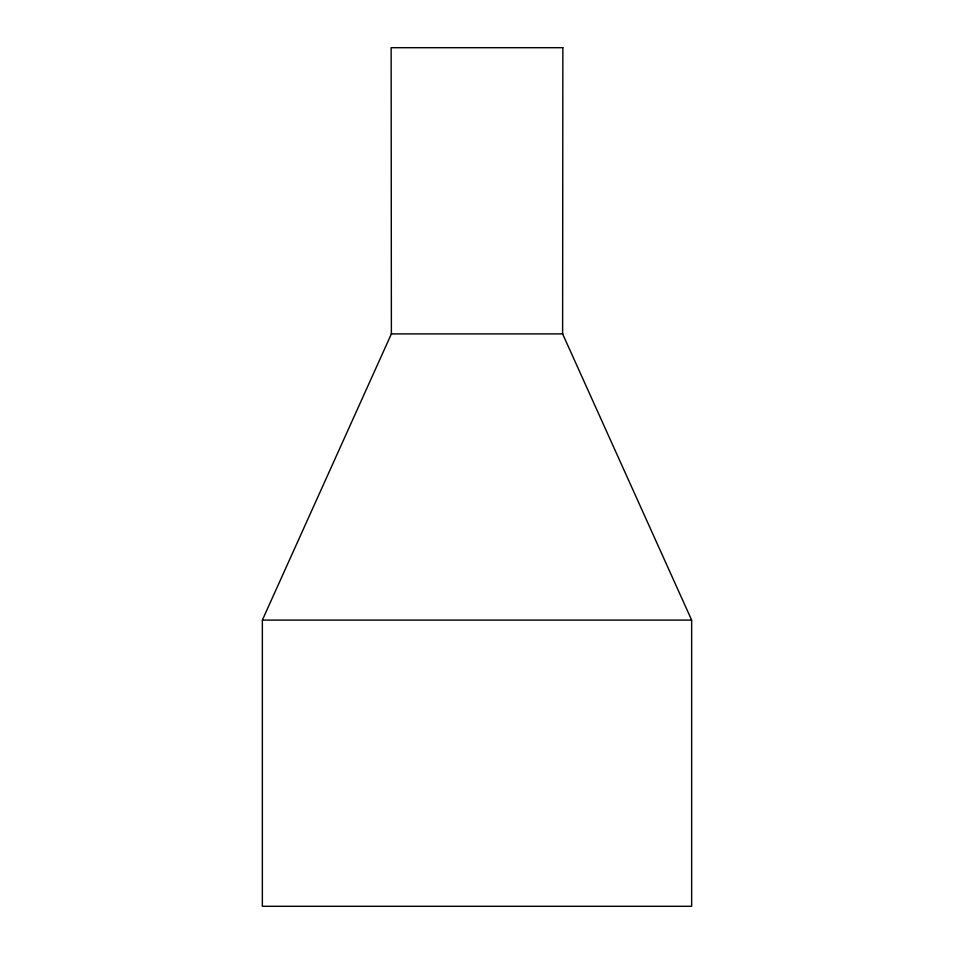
<?xml version="1.0" encoding="UTF-8"?>
<svg xmlns="http://www.w3.org/2000/svg" width="954" height="954" viewBox="0 0 954 954"><rect width="100%" height="100%" fill="white"/><g stroke="black" fill="none" stroke-linecap="round" stroke-linejoin="round"><path stroke-width="1.43" d="M391.2 333.9L562.8 333.9M262.493 620.1L691.507 620.1M562.86 47.7L562.621 333.9L691.65 620.1L691.65 906.3L262.35 906.3L262.35 620.1L391.378 333.9L391.14 47.7L562.86 47.7"/></g></svg>
